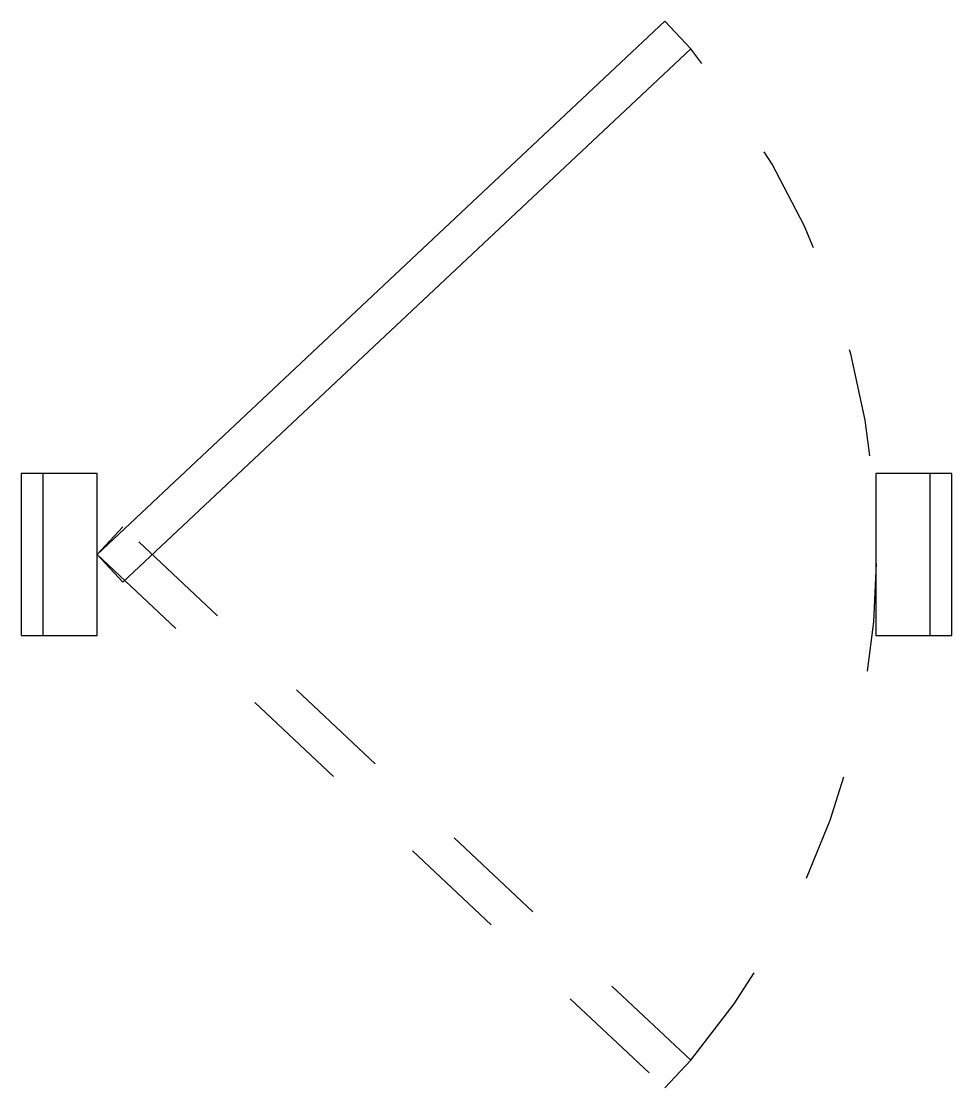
# Model space of a CAD drawing. Extents: x 14.952 to 15.812, y 33.606 to 34.592.
import ezdxf

# ---------------------------------------------------------------- set-up
doc = ezdxf.new("R2010")
doc.units = 0
doc.header["$MEASUREMENT"] = 0
doc.linetypes.add('HIDDEN2', pattern=[0.1875, 0.125, -0.0625])
doc.layers.get('0').update_dxf_attribs({"linetype": 'CONTINUOUS'})

msp = doc.modelspace()

# ---------------------------------------------------------------- linework, layer by layer
at = {"color": 2}
for p, q in [((14.95196, 34.17432), (14.95196, 34.02432)), ((15.02196, 34.17432), (14.95196, 34.17432)), ((14.97196, 34.17432), (14.97196, 34.02432)), ((15.02196, 34.02432), (15.02196, 34.17432)), ((15.81196, 34.17432), (15.74196, 34.17432)), ((15.74196, 34.17432), (15.74196, 34.02432)), ((15.79196, 34.02432), (15.79196, 34.17432)), ((15.81196, 34.02432), (15.81196, 34.17432)), ((14.95196, 34.02432), (15.02196, 34.02432)), ((15.74196, 34.02432), (15.81196, 34.02432))]:
    msp.add_line(p, q, dxfattribs=at)
msp.add_lwpolyline([(15.54676, 34.59226), (15.57072, 34.56675), (15.04593, 34.07381), (15.02196, 34.09932)], close=True, dxfattribs=at)
at = {"color": 1, "linetype": 'HIDDEN2', "ltscale": 0.3}
msp.add_lwpolyline([(15.54676, 33.60638), (15.57072, 33.63189), (15.04593, 34.12483), (15.02196, 34.09932)], close=True, dxfattribs=at)
msp.add_arc((15.02196, 34.09932), 0.72085, 319.57568, 40.42432, dxfattribs=at)

doc.saveas('drawing.dxf')
